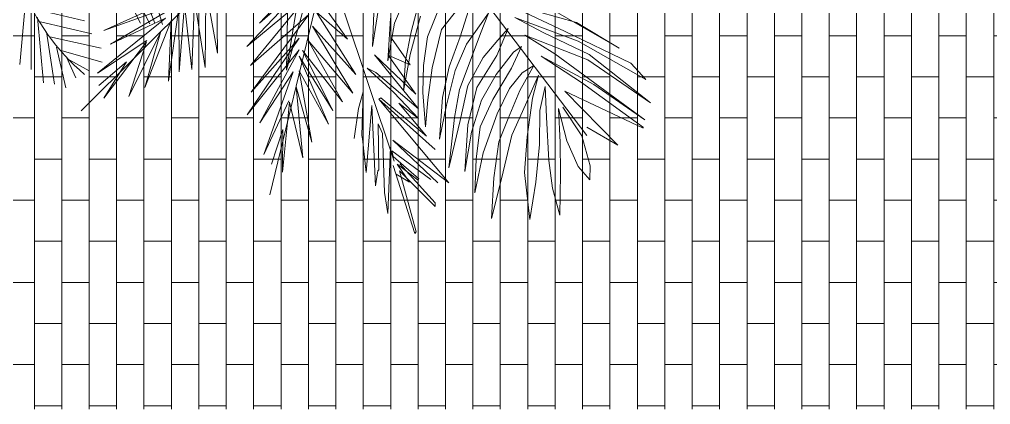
# Model space of a CAD drawing. Header units: metres. Extents: x 8 to 2416, y -346 to 476.
# Drawn here: x 43.477 to 48.277, y 38.976 to 40.88 of the extents above; entities that cross this region are included whole.
import ezdxf

# ---------------------------------------------------------------- set-up
doc = ezdxf.new("R2010")
doc.units = ezdxf.units.M
doc.linetypes.add('0', pattern=[0])
doc.layers.get('0').update_dxf_attribs({"color": 250, "linetype": '0', "lineweight": 20})
doc.layers.add('ARBOLES', color=86, linetype='Continuous', lineweight=0)
doc.layers.add('arboles oscuros', color=7, linetype='Continuous', lineweight=0, true_color=0x4d582c)
doc.layers.add('hatch piso', color=253, linetype='Continuous', lineweight=0, transparency=0.7)

# ---------------------------------------------------------------- blocks, each defined once
blk = doc.blocks.new('ARBUSTO 2')
at = {"layer": 'arboles oscuros', "color": 252, "true_color": 0x8da178}
blk.add_line((-0.5358, -1.2504), (0, 0), dxfattribs=at)
blk.add_lwpolyline([(0, 0), (-0.3421, -0.5327), (-0.5358, -1.2504), (-0.171, -0.6055), (0, 0)], dxfattribs=at)
blk = doc.blocks.new('PL MUEBLES 1N NASAS 09')
at = {"layer": 'hatch piso'}
h = blk.add_hatch(dxfattribs=at)
h.set_pattern_fill('AR-BRSTD', color=256, scale=0.002, angle=-90)
h.set_pattern_definition([(270, (-8.74588, 232.01007), (0.1354836, -2e-17), []), (0, (-8.74588, 232.01007), (0.1354836, 0.2032), [0.1354836, -0.1354836])])
edge = h.paths.add_edge_path()
edge.add_line((62.3305, 47.1481), (63.2305, 47.1481))
edge.add_line((63.2305, 47.1481), (63.2305, 48.4481))
edge.add_line((63.2305, 48.4481), (56.5331, 48.4481))
edge.add_line((56.5331, 48.4481), (56.5331, 48.2731))
edge.add_line((56.5331, 48.2731), (56.3831, 48.2731))
edge.add_line((56.3831, 48.2731), (56.3831, 48.4536))
edge.add_line((56.3831, 48.4536), (54.5879, 48.4536))
edge.add_line((54.5879, 48.4536), (54.5879, 46.9481))
edge.add_line((54.5879, 46.9481), (55.8257, 46.9481))
edge.add_arc((55.8755, 46.9973), 0.07, 180, 224.6727, ccw=False)
edge.add_line((55.8055, 46.9973), (55.8055, 47.1073))
edge.add_arc((55.8755, 47.1073), 0.07, 90, 180, ccw=False)
edge.add_line((55.8755, 47.1773), (55.9855, 47.1773))
edge.add_arc((55.9855, 47.1073), 0.07, 0, 90, ccw=False)
edge.add_line((56.0555, 47.1073), (56.0555, 46.9973))
edge.add_arc((55.9855, 46.9973), 0.07, -44.6727, 0, ccw=False)
edge.add_line((56.0353, 46.9481), (59.0257, 46.9481))
edge.add_arc((59.0755, 46.9973), 0.07, 180, 224.6728, ccw=False)
edge.add_line((59.0055, 46.9973), (59.0055, 47.1073))
edge.add_arc((59.0755, 47.1073), 0.07, 90, 180, ccw=False)
edge.add_line((59.0755, 47.1773), (59.1855, 47.1773))
edge.add_arc((59.1855, 47.1073), 0.07, 0, 90, ccw=False)
edge.add_line((59.2555, 47.1073), (59.2555, 46.9973))
edge.add_arc((59.1855, 46.9973), 0.07, -90, 0, ccw=False)
edge.add_line((59.1855, 46.9273), (59.0755, 46.9273))
edge.add_arc((59.0755, 46.9973), 0.07, 229.9948, 270, ccw=False)
edge.add_line((59.0305, 46.9437), (59.0305, 44.972))
edge.add_arc((59.0755, 44.9184), 0.07, 90, 130.0052, ccw=False)
edge.add_line((59.0755, 44.9884), (59.1855, 44.9884))
edge.add_arc((59.1855, 44.9184), 0.07, 0, 90, ccw=False)
edge.add_line((59.2555, 44.9184), (59.2555, 44.8084))
edge.add_arc((59.1855, 44.8084), 0.07, -90, 0, ccw=False)
edge.add_line((59.1855, 44.7384), (59.0755, 44.7384))
edge.add_arc((59.0755, 44.8084), 0.07, 229.9948, 270, ccw=False)
edge.add_line((59.0305, 44.7548), (59.0305, 41.172))
edge.add_arc((59.0755, 41.1184), 0.07, 90, 130.0052, ccw=False)
edge.add_line((59.0755, 41.1884), (59.1855, 41.1884))
edge.add_arc((59.1855, 41.1184), 0.07, 0, 90, ccw=False)
edge.add_line((59.2555, 41.1184), (59.2555, 41.0084))
edge.add_arc((59.1855, 41.0084), 0.07, -90, 0, ccw=False)
edge.add_line((59.1855, 40.9384), (59.0755, 40.9384))
edge.add_arc((59.0755, 41.0084), 0.07, 180, 270, ccw=False)
edge.add_line((59.0055, 41.0084), (59.0055, 41.1184))
edge.add_arc((59.0755, 41.1184), 0.07, 149.8481, 180, ccw=False)
edge.add_line((59.0149, 41.1535), (56.0391, 41.1535))
edge.add_arc((55.9855, 41.1085), 0.07, 0, 40.0052, ccw=False)
edge.add_line((56.0555, 41.1085), (56.0555, 40.9985))
edge.add_arc((55.9855, 40.9985), 0.07, -90, 0, ccw=False)
edge.add_line((55.9855, 40.9285), (55.8755, 40.9285))
edge.add_arc((55.8755, 40.9985), 0.07, 180, 270, ccw=False)
edge.add_line((55.8055, 40.9985), (55.8055, 41.1085))
edge.add_arc((55.8755, 41.1085), 0.07, 139.9948, 180, ccw=False)
edge.add_line((55.8219, 41.1535), (50.4363, 41.1535))
edge.add_arc((50.3827, 41.1085), 0.07, 0, 40.0052, ccw=False)
edge.add_line((50.4527, 41.1085), (50.4527, 40.9985))
edge.add_arc((50.3827, 40.9985), 0.07, -90, 0, ccw=False)
edge.add_line((50.3827, 40.9285), (50.2727, 40.9285))
edge.add_arc((50.2727, 40.9985), 0.07, 180, 270, ccw=False)
edge.add_line((50.2027, 40.9985), (50.2027, 41.1085))
edge.add_arc((50.2727, 41.1085), 0.07, 139.9948, 180, ccw=False)
edge.add_line((50.2191, 41.1535), (46.4305, 41.1535))
edge.add_line((46.4305, 41.1535), (46.4305, 40.9535))
edge.add_line((46.4305, 40.9535), (44.3305, 40.9535))
edge.add_line((44.3305, 40.9535), (44.3305, 39.3536))
edge.add_line((44.3305, 39.3536), (47.8305, 39.3536))
edge.add_line((47.8305, 39.3536), (47.8305, 38.9536))
edge.add_line((47.8305, 38.9536), (62.3305, 38.9536))
edge.add_line((62.3305, 38.9536), (62.3305, 47.1481))
blk = doc.blocks.new('A2')
at = {"layer": 'ARBOLES', "color": 87, "true_color": 0x4f6a34, "extrusion": (-5.08599e-09, -1.37735e-08, 1)}
for p, q in [((563.23, -210.17, 0), (646.2, -127.56, 0)), ((637.74, -243.42, 0), (665.32, -129.63, 0)), ((763.17, -219.99, 0), (703.47, -141.4, 0)), ((633.75, -175.6, 0), (657.5, -149.95, 0)), ((628.73, -184.82, 0), (656.87, -154.98, 0)), ((656.87, -154.98, 0), (633.75, -175.6, 0)), ((617.04, -187.42, 0), (616.76, -158.07, 0)), ((572.12, -178.5, 0), (605.49, -163.35, 0)), ((612.19, -193.06, 0), (612.46, -162.16, 0)), ((612.46, -162.16, 0), (617.04, -187.42, 0)), ((652.73, -164.76, 0), (628.73, -184.82, 0)), ((630.15, -192.28, 0), (652.73, -164.76, 0)), ((668.43, -181.94, 0), (656.49, -165.01, 0)), ((687.02, -175.52, 0), (691.88, -164.13, 0)), ((603.08, -167.41, 0), (572.12, -178.5, 0)), ((574.82, -183.87, 0), (603.08, -167.41, 0)), ((601.98, -194.77, 0), (604.05, -168.23, 0)), ((604.05, -168.23, 0), (606.9, -193.86, 0)), ((606.9, -193.86, 0), (608.05, -166.02, 0)), ((608.05, -166.02, 0), (612.19, -193.06, 0)), ((678.32, -184.76, 0), (680.88, -168.81, 0)), ((696.84, -167.03, 0), (693.66, -178.94, 0)), ((705.1, -168.62, 0), (700.09, -180.91, 0)), ((717.25, -167.62, 0), (713.02, -180.95, 0)), ((597.66, -198.46, 0), (601.76, -169.5, 0)), ((601.76, -169.5, 0), (601.98, -194.77, 0)), ((653.17, -172.08, 0), (630.15, -192.28, 0)), ((630.45, -202.89, 0), (653.17, -172.08, 0)), ((671.73, -195.91, 0), (656.16, -171.03, 0)), ((656.16, -171.03, 0), (668.43, -181.94, 0)), ((686.88, -230.17, 0), (666.93, -170.29, 0)), ((678.89, -171.42, 0), (678.32, -184.76, 0)), ((693.26, -187.95, 0), (697.35, -172.79, 0)), ((705.71, -178.05, 0), (712.69, -169.17, 0)), ((715.52, -183.84, 0), (724.19, -171.57, 0)), ((724.19, -171.57, 0), (721.14, -179.67, 0)), ((734.41, -169.39, 0), (754.26, -178.73, 0)), ((758.99, -175.23, 0), (736.5, -168.99, 0)), ((748.28, -169.44, 0), (775.96, -185.49, 0)), ((569.6, -195.38, 0), (596.58, -173.56, 0)), ((596.58, -173.56, 0), (574.82, -183.87, 0)), ((588.29, -201.05, 0), (598.74, -174.43, 0)), ((598.74, -174.43, 0), (597.66, -198.46, 0)), ((685.46, -173.53, 0), (684.47, -190.43, 0)), ((684.47, -190.43, 0), (687.02, -175.52, 0)), ((759.75, -182.67, 0), (734.66, -173.32, 0)), ((734.66, -173.32, 0), (745.89, -179.23, 0)), ((775.96, -185.49, 0), (758.99, -175.23, 0)), ((582, -204.52, 0), (594.51, -179.19, 0)), ((594.51, -179.19, 0), (588.29, -201.05, 0)), ((670.55, -203.25, 0), (654.63, -176.76, 0)), ((654.63, -176.76, 0), (671.73, -195.91, 0)), ((693.66, -178.94, 0), (691.42, -190.3, 0)), ((701.99, -193.21, 0), (705.71, -178.05, 0)), ((721.14, -179.67, 0), (716.65, -191.69, 0)), ((732.02, -177.61, 0), (727.54, -188.32, 0)), ((727.93, -182.31, 0), (732.02, -177.61, 0)), ((763.54, -190.01, 0), (738.56, -180.25, 0)), ((738.56, -180.25, 0), (750.42, -187.62, 0)), ((745.89, -179.23, 0), (764.07, -187.92, 0)), ((754.26, -178.73, 0), (780.54, -191.38, 0)), ((589.08, -182.38, 0), (569.6, -195.38, 0)), ((572.15, -205.18, 0), (589.07, -182.97, 0)), ((589.07, -182.97, 0), (582, -204.52, 0)), ((628.77, -211.77, 0), (649.31, -181.42, 0)), ((649.31, -181.42, 0), (630.45, -202.89, 0)), ((666.45, -206.7, 0), (652.89, -182.36, 0)), ((652.89, -182.36, 0), (670.55, -203.25, 0)), ((693.28, -191.99, 0), (686.14, -181.87, 0)), ((700.09, -180.91, 0), (698.59, -192.3, 0)), ((713.02, -180.95, 0), (708.68, -192.86, 0)), ((711.03, -194.29, 0), (715.52, -183.84, 0)), ((722.15, -189.09, 0), (727.93, -182.31, 0)), ((786.39, -197.83, 0), (759.75, -182.67, 0)), ((649.38, -186.14, 0), (628.77, -211.77, 0)), ((633.88, -214.94, 0), (649.38, -186.14, 0)), ((662.73, -210.04, 0), (650.63, -186.33, 0)), ((650.63, -186.33, 0), (666.45, -206.7, 0)), ((696.52, -209.42, 0), (679.17, -188.13, 0)), ((679.17, -188.13, 0), (695.49, -203.66, 0)), ((695.49, -203.66, 0), (684.55, -188.15, 0)), ((684.55, -188.15, 0), (693.28, -191.99, 0)), ((690.6, -202.33, 0), (693.26, -187.95, 0)), ((727.25, -195.8, 0), (734.09, -187.04, 0)), ((737.35, -184.84, 0), (733.28, -193.32, 0)), ((734.09, -187.04, 0), (737.35, -184.84, 0)), ((750.42, -187.62, 0), (786.07, -213.79, 0)), ((764.07, -187.92, 0), (788.34, -207.11, 0)), ((570.16, -200.17, 0), (581.08, -190.86, 0)), ((581.08, -190.86, 0), (572.15, -205.18, 0)), ((660.98, -215.44, 0), (649.34, -188.61, 0)), ((649.34, -188.61, 0), (662.73, -210.04, 0)), ((691.42, -190.3, 0), (690.6, -202.33, 0)), ((716.65, -191.69, 0), (712.84, -201.77, 0)), ((716.1, -200.21, 0), (722.15, -189.09, 0)), ((727.54, -188.32, 0), (719.65, -201.01, 0)), ((765.86, -199.85, 0), (745.07, -188.64, 0)), ((745.07, -188.64, 0), (761, -199.05, 0)), ((788.34, -207.11, 0), (763.54, -190.01, 0)), ((780.54, -191.38, 0), (786.39, -197.83, 0)), ((647.04, -194.78, 0), (633.88, -214.94, 0)), ((635.44, -227.48, 0), (647.04, -194.78, 0)), ((654.34, -222.55, 0), (649.34, -194.4, 0)), ((649.34, -194.4, 0), (660.98, -215.44, 0)), ((686.86, -202.96, 0), (676.27, -193.35, 0)), ((676.27, -193.35, 0), (679.67, -195.08, 0)), ((679.67, -195.08, 0), (696.52, -209.42, 0)), ((698.59, -192.3, 0), (698.3, -203.03, 0)), ((700.27, -205.92, 0), (701.99, -193.21, 0)), ((708.68, -192.86, 0), (706.03, -205, 0)), ((707.59, -208.03, 0), (711.03, -194.29, 0)), ((721.46, -205.99, 0), (727.25, -195.8, 0)), ((733.28, -193.32, 0), (725.91, -205.74, 0)), ((732.58, -201.43, 0), (737.57, -195.16, 0)), ((742.18, -192.3, 0), (736.65, -202.22, 0)), ((737.57, -195.16, 0), (742.18, -192.3, 0)), ((738.84, -207.88, 0), (744, -196.12, 0)), ((744, -196.12, 0), (741.62, -205.27, 0)), ((761, -199.05, 0), (785.54, -216.82, 0)), ((650.79, -228.8, 0), (648.23, -200.66, 0)), ((648.23, -200.66, 0), (654.34, -222.55, 0)), ((674.67, -202.66, 0), (672.82, -209.34, 0)), ((674.09, -219.93, 0), (674.67, -202.66, 0)), ((696.62, -213.2, 0), (686.86, -202.96, 0)), ((698.3, -203.03, 0), (699.3, -216.53, 0)), ((712.84, -201.77, 0), (710.82, -212.87, 0)), ((713.06, -214.07, 0), (716.1, -200.21, 0)), ((719.65, -201.01, 0), (716.05, -215.8, 0)), ((727.73, -211.35, 0), (732.58, -201.43, 0)), ((736.65, -202.22, 0), (732.02, -213.2, 0)), ((744.59, -210.1, 0), (746.6, -200.57, 0)), ((746.6, -200.57, 0), (747.2, -212.73, 0)), ((785.41, -217.12, 0), (754.47, -202.4, 0)), ((754.47, -202.4, 0), (775.32, -223.83, 0)), ((786.07, -213.79, 0), (765.86, -199.85, 0)), ((645.26, -206.22, 0), (635.44, -227.48, 0)), ((642.74, -234.51, 0), (645.56, -206.73, 0)), ((645.56, -206.73, 0), (650.79, -228.8, 0)), ((680.83, -205.56, 0), (681.61, -205.03, 0)), ((703.12, -225.52, 0), (680.83, -205.56, 0)), ((708.6, -238.74, 0), (680.83, -205.56, 0)), ((681.61, -205.03, 0), (699.73, -220.27, 0)), ((699.73, -220.27, 0), (688.79, -207.15, 0)), ((688.79, -207.15, 0), (696.62, -213.2, 0)), ((699.3, -216.53, 0), (700.27, -205.92, 0)), ((706.03, -205, 0), (704.93, -221.37, 0)), ((717.5, -218.68, 0), (721.46, -205.99, 0)), ((725.91, -205.74, 0), (720.9, -216.6, 0)), ((741.62, -205.27, 0), (739.58, -220.44, 0)), ((672.82, -209.34, 0), (671.06, -221.11, 0)), ((678.05, -208.05, 0), (675.87, -234.59, 0)), ((679.52, -239.83, 0), (678.05, -208.05, 0)), ((704.93, -221.37, 0), (707.59, -208.03, 0)), ((733.45, -219.78, 0), (738.84, -207.88, 0)), ((744.43, -223.48, 0), (744.59, -210.1, 0)), ((752.55, -222.73, 0), (751.92, -209.23, 0)), ((751.92, -209.23, 0), (755.17, -222.06, 0)), ((761.19, -220.14, 0), (753.64, -208.71, 0)), ((710.82, -212.87, 0), (708.55, -232.79, 0)), ((708.55, -232.79, 0), (713.06, -214.07, 0)), ((722.18, -226.81, 0), (727.73, -211.35, 0)), ((732.02, -213.2, 0), (728.32, -222.5, 0)), ((747.2, -212.73, 0), (748.08, -229.89, 0)), ((638.42, -231.27, 0), (642.87, -217.63, 0)), ((642.87, -217.63, 0), (642.74, -234.51, 0)), ((682.35, -219.17, 0), (680.65, -215.39, 0)), ((680.65, -215.39, 0), (680.92, -233.52, 0)), ((716.05, -215.8, 0), (714.83, -234.23, 0)), ((714.83, -234.23, 0), (717.5, -218.68, 0)), ((720.9, -216.6, 0), (719.4, -229.27, 0)), ((775.32, -223.83, 0), (763.11, -216.63, 0)), ((674.46, -221.24, 0), (674.09, -219.93, 0)), ((675.87, -234.59, 0), (674.46, -221.24, 0)), ((683.17, -242.46, 0), (682.35, -219.17, 0)), ((686.42, -221.84, 0), (704.16, -238.75, 0)), ((686.42, -221.84, 0), (708.6, -238.74, 0)), ((728.32, -222.5, 0), (726.33, -236.77, 0)), ((729.47, -236.63, 0), (733.45, -219.78, 0)), ((739.58, -220.44, 0), (738.49, -234.57, 0)), ((752.77, -235.14, 0), (752.55, -222.73, 0)), ((755.17, -222.06, 0), (759.73, -232.28, 0)), ((764.44, -231.92, 0), (761.19, -220.14, 0)), ((685.48, -224.56, 0), (684.47, -250.77, 0)), ((686.51, -228.23, 0), (685.99, -226.02, 0)), ((685.99, -226.02, 0), (701.4, -237.32, 0)), ((742.93, -238.39, 0), (744.43, -223.48, 0)), ((696.69, -237.05, 0), (686.51, -228.23, 0)), ((718.84, -242.61, 0), (722.18, -226.81, 0)), ((719.4, -229.27, 0), (718.84, -242.61, 0)), ((748.08, -229.89, 0), (749.61, -240.77, 0)), ((680.51, -233.93, 0), (679.52, -239.83, 0)), ((680.92, -233.52, 0), (680.51, -233.93, 0)), ((686.61, -231.89, 0), (695.16, -258.72, 0)), ((693.02, -238.46, 0), (688.07, -231.37, 0)), ((688.07, -231.37, 0), (696.42, -237.68, 0)), ((695.68, -258.09, 0), (689.11, -233.99, 0)), ((689.11, -233.99, 0), (703.19, -248.02, 0)), ((703.2, -246.6, 0), (689.12, -231.23, 0)), ((759.73, -232.28, 0), (764.27, -237.53, 0)), ((764.27, -237.53, 0), (764.44, -231.92, 0)), ((687.79, -235.3, 0), (693.02, -238.46, 0)), ((696.42, -237.68, 0), (696.69, -237.05, 0)), ((725.49, -252.84, 0), (729.47, -236.63, 0)), ((726.33, -236.77, 0), (725.49, -252.84, 0)), ((738.49, -234.57, 0), (740.52, -253.15, 0)), ((752.45, -251.51, 0), (752.77, -235.14, 0)), ((740.52, -253.15, 0), (742.93, -238.39, 0)), ((749.61, -240.77, 0), (752.45, -251.51, 0)), ((684.47, -250.77, 0), (683.17, -242.46, 0)), ((703.19, -248.02, 0), (703.2, -246.6, 0)), ((695.16, -258.72, 0), (695.68, -258.09, 0))]:
    blk.add_line(p, q, dxfattribs=at)
blk = doc.blocks.new('arbol4')
at = {"layer": 'ARBOLES', "color": 252, "true_color": 0x8da178}
for p, q in [((1294.1057, 72.2892), (1294.0831, 72.3873)), ((1294.1298, 72.253), (1294.11, 72.3782)), ((1294.151, 72.2182), (1294.1369, 72.3752)), ((1294.0817, 72.3133), (1294.059, 72.3631)), ((1294.0916, 72.2982), (1293.9954, 72.3254)), ((1294.0803, 72.3164), (1294.0265, 72.3465)), ((1294.1666, 72.1926), (1294.1666, 72.3435)), ((1294.1779, 72.1609), (1294.1935, 72.3314)), ((1294.1213, 72.265), (1293.9982, 72.2922)), ((1294.1439, 72.2288), (1294.0208, 72.2575)), ((1293.8751, 72.1533), (1293.851, 72.2348)), ((1293.9373, 72.1246), (1293.8807, 72.2333)), ((1293.9034, 72.1428), (1293.8694, 72.2318)), ((1293.9671, 72.1065), (1293.9034, 72.2318)), ((1294.1609, 72.1971), (1294.0378, 72.2258))]:
    blk.add_line(p, q, dxfattribs=at)
blk.add_arc((1293.7028, 71.9589), 0.5191, 351.935, 49.7903, dxfattribs=at)

msp = doc.modelspace()

# ---------------------------------------------------------------- block references
msp.add_blockref('PL MUEBLES 1N NASAS 09', (-11.8789, 0))
at = {"layer": 'ARBOLES', "xscale": 0.0125, "yscale": 0.0125, "zscale": 0.0125}
msp.add_blockref('A2', (36.7427, 43.0556, 0), dxfattribs=at)
at = {"layer": 'ARBOLES', "xscale": 2.056126495412678, "yscale": 2.056126495412678, "zscale": 2.056126495412678, "rotation": 180}
msp.add_blockref('arbol4', (2704.5049, 189.379, 0), dxfattribs=at)
at = {"layer": 'arboles oscuros', "xscale": 0.9529508504097018, "yscale": 0.9529508504097018, "zscale": 0.9529508504097018, "rotation": 14.02447005196064}
msp.add_blockref('ARBUSTO 2', (45.0039, 41.909), dxfattribs=at)

doc.saveas('drawing.dxf')
